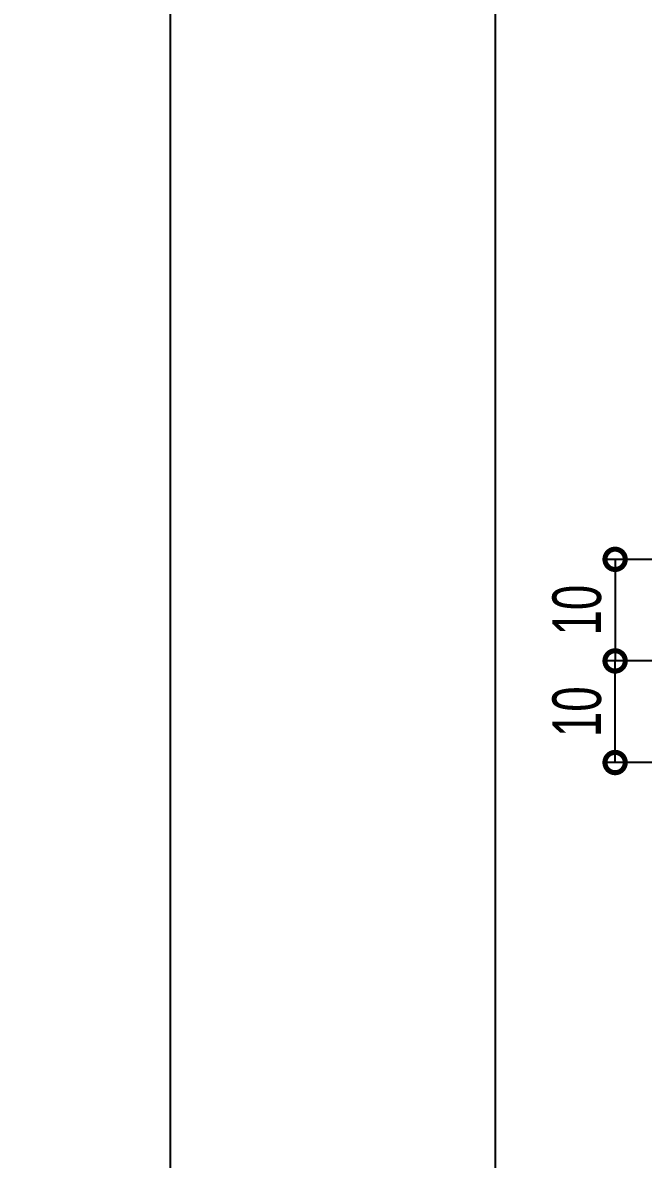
# Model space of a CAD drawing. Extents: x -37 to 8820, y -336 to 478.
# Drawn here: x 2510.9 to 2549.1, y 124.3 to 194.2 of the extents above; entities that cross this region are included whole.
import ezdxf

# ---------------------------------------------------------------- set-up
doc = ezdxf.new("R2010")
doc.units = 0
doc.header["$LTSCALE"] = 5
doc.layers.get('0').update_dxf_attribs({"linetype": 'CONTINUOUS', "lineweight": 30})
doc.layers.get('DEFPOINTS').update_dxf_attribs({"linetype": 'CONTINUOUS'})
doc.layers.add('Dimentions', color=5, linetype='CONTINUOUS', lineweight=15)
doc.layers.add('Скрытые', color=14, linetype='CONTINUOUS', plot=False)
doc.styles.add('3', font='RUSS.SHX', dxfattribs={"width": 0.7, "height": 3})
doc.dimstyles.new('MX1_6', dxfattribs={"dimtxt": 3, "dimasz": 2.5, "dimexe": 0.5, "dimexo": 0, "dimgap": 0.8, "dimtad": 1, "dimlfac": 1.6, "dimdsep": 46, "dimtxsty": '3', "dimcen": 0, "dimclrd": 256, "dimclre": 256, "dimclrt": 256, "dimaunit": 1, "dimadec": 0, "dimazin": 0, "dimtfac": 1, "dimtmove": 0, "dimatfit": 1, "dimfxl": 1, "dimtvp": 1, "dimtolj": 1, "dimtzin": 0, "dimarcsym": 0})

# ---------------------------------------------------------------- blocks, each defined once
blk = doc.blocks.new('_DotSmall')
at = {"color": 0, "linetype": 'ByBlock', "const_width": 0.5}
blk.add_lwpolyline([(-0.0625, 0, 1), (0.0625, 0, 1)], format="xyb", close=True, dxfattribs=at)
blk = doc.blocks.new('*D1250')
at = {"layer": 'DEFPOINTS', "color": 0, "linetype": 'Continuous', "transparency": 16777216}
for p in [(2565.109931122347, 161.1752130464322), (2547.355261257668, 154.9252130464363), (2570.734931122325, 154.9252130464363)]:
    blk.add_point(p, dxfattribs=at)
at = {"layer": 'Dimentions', "linetype": 'Continuous', "lineweight": -2, "transparency": 16777216}
for p, q in [((2565.109931122347, 161.1752130464322), (2546.855261257669, 161.1752130464322)), ((2547.355261257668, 161.1752130464322), (2547.355261257668, 154.9252130464363)), ((2570.734931122325, 154.9252130464363), (2546.855261257669, 154.9252130464363))]:
    blk.add_line(p, q, dxfattribs=at)
at = {"layer": 'Dimentions', "linetype": 'Continuous', "lineweight": -2, "transparency": 16777216, "xscale": 2.5, "yscale": 2.5, "zscale": 2.5}
for p, rotation in [((2547.355261257668, 161.1752130464322), 90), ((2547.355261257668, 154.9252130464363), 270)]:
    blk.add_blockref('_DotSmall', p, dxfattribs=dict(at, rotation=rotation))
at = {"layer": 'Dimentions', "linetype": 'Continuous', "transparency": 16777216, "insert": (2545.012404114811, 158.0502130464335), "char_height": 3, "attachment_point": 5, "rotation": 90, "style": '3'}
blk.add_mtext('\\A1;10', dxfattribs=at)
blk = doc.blocks.new('*D217')
at = {"layer": 'DEFPOINTS', "color": 0, "linetype": 'Continuous', "transparency": 16777216}
for p in [(2547.355261257668, 154.9252130464363), (2570.734931122325, 154.9252130464363), (2565.109931122347, 148.6752130464404)]:
    blk.add_point(p, dxfattribs=at)
at = {"layer": 'Dimentions', "linetype": 'Continuous', "lineweight": -2, "transparency": 16777216}
for p, q in [((2570.734931122325, 154.9252130464363), (2546.855261257669, 154.9252130464363)), ((2547.355261257668, 148.6752130464404), (2547.355261257668, 154.9252130464363)), ((2565.109931122347, 148.6752130464404), (2546.855261257669, 148.6752130464404))]:
    blk.add_line(p, q, dxfattribs=at)
at = {"layer": 'Dimentions', "linetype": 'Continuous', "lineweight": -2, "transparency": 16777216, "xscale": 2.5, "yscale": 2.5, "zscale": 2.5}
for p, rotation in [((2547.355261257668, 154.9252130464363), 90), ((2547.355261257668, 148.6752130464404), 270)]:
    blk.add_blockref('_DotSmall', p, dxfattribs=dict(at, rotation=rotation))
at = {"layer": 'Dimentions', "linetype": 'Continuous', "transparency": 16777216, "insert": (2545.012404114811, 151.8002130464376), "char_height": 3, "attachment_point": 5, "rotation": 90, "style": '3'}
blk.add_mtext('\\A1;10', dxfattribs=at)

msp = doc.modelspace()

# ---------------------------------------------------------------- linework, layer by layer
at = {"layer": 'Скрытые', "linetype": 'Continuous'}
for points in [[(2520.000000000001, 296.9999999999998), (2310, 296.9999999999998), (2310, -2.274e-13), (2520.000000000001, -2.274e-13)], [(2520.000000000001, 296.9999999999998), (2730, 296.9999999999998), (2730, -2.274e-13), (2520.000000000001, -2.274e-13)], [(2540.000000000001, 9.999999999999773), (2540.000000000001, 286.9999999999998), (2705, 286.9999999999998), (2705, 9.999999999999773)]]:
    msp.add_lwpolyline(points, close=True, dxfattribs=at)

# ---------------------------------------------------------------- dimensions: what is measured, and where the dimension line sits
at = {"layer": 'Dimentions', "linetype": 'Continuous'}
for p1, angle, picture, middle in [((2565.109931122346, 161.1752130464322), 90, '*D1250', (2545.012404114811, 158.0502130464335)), ((2565.109931122346, 148.6752130464403), 270, '*D217', (2545.012404114811, 151.8002130464376))]:
    dim = msp.add_linear_dim(base=(2547.355261257668, 154.9252130464363), p1=p1, p2=(2570.734931122324, 154.9252130464363), angle=angle, dimstyle='MX1_6', override={"dimdec": 1, "dimblk1": 'DotSmall', "dimblk2": 'DotSmall', "dimsah": 1}, dxfattribs=at)
    dim.commit()
    dim.dimension.update_dxf_attribs({"geometry": picture, "text_midpoint": middle})

doc.saveas('drawing.dxf')
